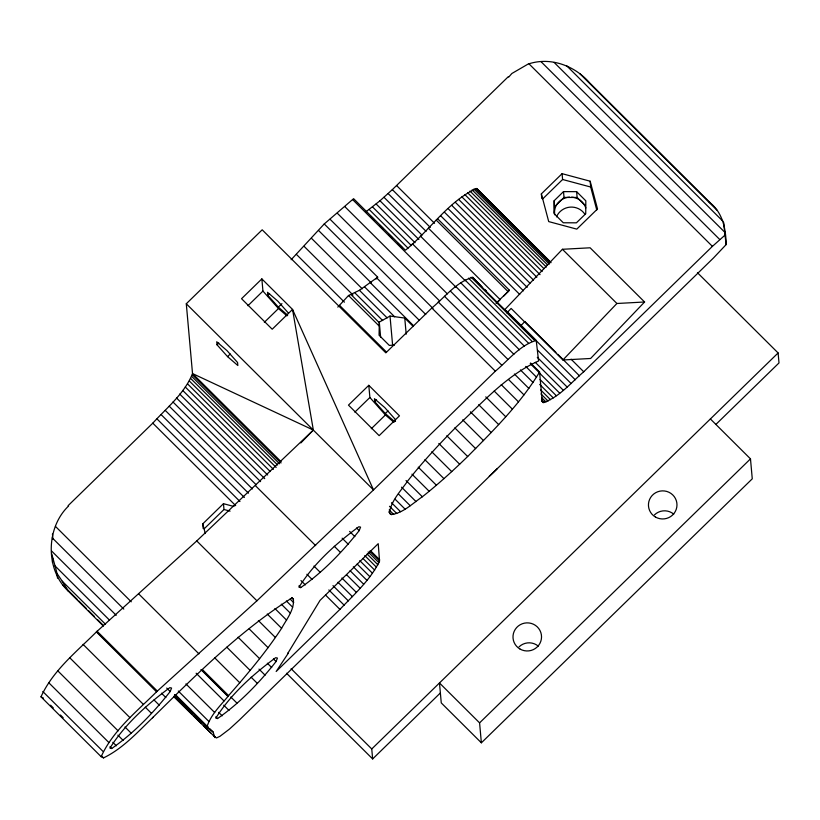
<?xml version="1.0" encoding="UTF-8"?>
<svg xmlns="http://www.w3.org/2000/svg" width="820" height="820" viewBox="0 0 820 820"><rect width="100%" height="100%" fill="white"/><g stroke="black" fill="none" stroke-linecap="round" stroke-linejoin="round"><path stroke-width="1.23" d="M413.28 326.524L404.752 318.047L390.012 316.059L379.281 322.116L379.076 335.216L389.305 345.404L394.358 345.117M554.176 200.705L554.095 213.61L563.299 222.773L576.409 222.825L585.736 213.733L585.818 200.828L576.614 191.665L563.504 191.613L554.176 200.705L554.638 214.737M103.412 626.091L68.111 590.974C45.131 569.387 45.971 527.578 68.542 506.053L68.132 505.643L152.786 423.151C166.88 407.694 184.715 393.364 192.526 373.571L186.294 303.759L262.185 229.805L385.83 352.846L431.843 308.002C444.696 297.353 456.299 281.926 472.73 277.303C493.148 299.156 515.134 319.226 536.229 340.484L538.596 360.984C506.247 375.242 482.037 403.337 456.32 426.851C439.356 443.958 422.935 461.67 407.991 480.592C401.154 490.555 391.622 500.036 389.459 512.315L390.053 513.873L391.478 514.591C403.471 512.869 412.675 503.326 422.361 496.766C438.218 484.241 453.152 470.588 467.666 456.514C493.599 430.233 520.423 403.84 539.58 372.003L530.519 362.983M52.716 558.236L52.449 562.52M379.537 561.054L378.225 543.67L320.046 600.373L287.646 653.612L288.476 652.925L276.166 671.498L339.921 609.373C354.158 594.346 370.476 579.966 379.537 561.054L369.594 551.163M200.951 669.581L227.888 696.385L228.585 695.606C247.394 674.122 265.895 652.218 281.608 628.315C286.467 619.325 294.349 610.131 293.416 599.328L292.176 597.811C240.055 630.631 196.113 674.88 152.51 717.797C137.401 732.383 122.692 748.639 103.545 757.895L101.147 756.686L41 696.826C52.767 670.719 76.455 651.828 96.401 631.933L196.759 540.933L313.342 430.059L292.535 309.427L261.857 278.902L241.541 298.705L272.209 329.23L292.535 309.427L373.5 489.929L256.916 600.793L156.548 691.793C136.612 711.688 112.914 730.579 101.147 756.686M174.558 694.878L207.778 727.934L208.321 727.381L206.999 726.715C210.812 714.774 220.303 705.702 228.155 696.252L202.12 670.34M170.181 691.526L171.585 688.052L169.832 687.642C147.2 704.308 124.927 724.234 109.952 748.106L111.694 748.516C133.967 732.988 153.401 712.846 170.181 691.526L166.696 688.052M276.043 661.545L277.437 658.081L275.694 657.671C253.052 674.337 230.779 694.263 215.803 718.135L217.556 718.545C239.829 703.006 259.263 682.875 276.043 661.545L273.419 658.942M359.18 530.612L360.574 527.137L358.832 526.737C336.2 543.404 313.916 563.33 298.952 587.202L300.694 587.612C322.967 572.073 342.401 551.942 359.18 530.612L356.567 528.008M291.141 259.725L324.238 223.962L353.594 198.676L405.387 250.223C429.506 230.738 447.751 201.689 476.369 188.498L550.722 262.164M376.083 279.036L377.702 277.17L324.238 223.962M366.099 211.673L379.988 200.787L392.339 189.625L508.338 76.649L508.748 77.059L511.834 73.513L528.039 64.103C550.199 56.518 574.635 65.579 589.59 82.769L709.894 202.489L709.269 202.171C722.625 212.154 725.966 228.913 726.13 244.596L713.451 258.003L239.378 720.011L229.477 729.082L219.985 736.298L216.47 737.959L213.436 735.54M337.809 307.111L348.52 295.518L359.426 290.29L377.702 277.17M503.705 296.071L509.415 290.218L437.572 218.725M504.546 309.868L562.428 249.29L590.113 247.794L644.582 301.996L590.605 358.483L562.92 359.98L511.126 308.433L506.832 312.922M520.587 326.001L524.923 321.46M562.92 359.98L616.896 303.492L644.582 301.996M300.868 442.933L313.342 430.059L192.526 373.571L281.127 461.742M496.653 303.144L500.2 299.638L428.358 228.134M173.614 696.549L215.229 737.334M247.927 305.716L262.943 291.079L261.857 278.902M217.003 344.769L216.736 341.776L227.017 350.642L237.574 362.512L237.841 365.505L227.56 356.628L217.003 344.769L218.796 343.016M287.697 315.198L278.349 307.131L267.802 295.261L269.585 293.519M227.56 356.628L230.246 354.014M278.349 307.131L281.936 303.636M264.337 322.321L278.472 308.545L286.99 315.895M203.155 528.531L202.745 523.877L223.46 503.685L233.987 506.504M541.364 193.879L562.089 173.676L590.164 181.21L597.514 208.926L576.788 229.128L548.713 221.595L541.364 193.879L541.784 198.532M204.159 528.818L223.983 509.497L223.46 503.685M542.789 198.819L562.602 179.498L562.089 173.676M368.795 385.318L348.469 405.121L379.147 435.645L399.463 415.842L368.795 385.318L369.881 397.495L385.41 414.961L393.928 422.3M554.699 206.527L564.027 197.435L577.136 197.476L585.5 205.81M354.855 412.122L369.881 397.495M394.635 421.613L385.287 413.546L374.73 401.677L376.564 399.893M496.008 303.297L509.415 290.218M385.287 413.546L388.034 410.871M371.276 428.737L385.41 414.961M536.229 340.484C519.798 345.107 508.185 360.534 495.341 371.183L373.5 489.929L186.294 303.759M539.58 372.003L542.204 401.4L543.281 402.61C559.424 397.136 571.038 382.622 583.727 371.767L712.406 246.369L725.269 234.889M440.381 692.941L372.649 758.941L371.757 748.967L778.108 352.959L697.451 272.701M715.85 424.473L779 362.932L778.108 352.959M750.484 458.872L752.268 478.818L481.371 742.817L479.587 722.871L750.484 458.872L710.386 418.958M152.51 717.797L153.381 717.049M562.602 179.498L590.677 187.022L596.755 209.93M223.983 509.497L230.082 511.137M41 696.826L43.398 698.035M207.778 727.934L213.077 731.973L214.912 737.641M486.157 290.659L485.737 290.26L486.342 291.284L484.62 289.562M579.935 73.8L716.916 210.115M566.743 65.825L723.086 221.41M554.135 62.443L724.972 232.439M541.108 61.746L719.755 239.522M529.043 63.898L712.406 246.369M562.428 249.29L616.896 303.492M476.369 188.498L550.948 262.718M550.097 262L477.035 188.836M475.313 188.559L549.892 262.779M473.888 189.01L549.369 264.122M472.115 189.85L547.596 264.962M469.993 191.07L546.376 267.074M467.574 192.659L543.947 268.663M464.858 194.596L542.133 271.492M461.885 196.861L540.062 274.649M458.687 199.424L536.864 277.221M455.305 202.273L533.482 280.071M451.769 205.359L529.945 283.156M448.12 208.659L527.188 287.348M444.389 212.134L523.467 290.823M440.637 215.742L519.706 294.431M436.24 220.119L508.082 291.623M396.593 185.546L434.559 223.327M571.079 359.18L583.727 371.767M392.339 189.625L430.305 227.417M525.241 321.881L555.97 352.467M557.784 354.26L579.484 375.857M388.126 193.561L426.092 231.342M482.016 286.979L472.73 277.303M575.261 379.783L506.094 310.503M471.11 277.232L534.599 340.413M468.538 278.164L532.036 341.345M383.996 197.292L421.962 235.084M537.684 350.232L571.13 383.524M465.083 280.071L528.582 343.262M420.363 236.037L465.268 280.727M379.988 200.787L418.866 239.471M537.295 357.325L567.122 387.019M460.84 282.92L524.339 346.101M376.154 204.006L415.033 242.689M535.265 362.348L563.299 390.238M455.899 286.631L519.398 349.812M412.357 243.735L456.361 287.523M530.222 363.588L539.283 372.608M372.536 206.917L411.414 245.6M538.883 372.454L559.681 393.139M369.174 209.479L408.053 248.163M540.042 379.516L556.308 395.711M450.395 291.11L513.884 354.291M525.702 366.417L536.577 377.241M370.619 216.172L374.238 219.77M379.66 225.172L383.278 228.77M388.7 234.161L392.319 237.759M397.741 243.161L402.261 247.66M539.683 384.406L553.244 397.905M352.62 199.588L447.382 293.888M540.667 389.92L550.486 399.699M520.413 369.912L533.102 382.54M444.45 296.256L507.939 359.437M540.954 393.969L548.098 401.082M541.62 397.587L546.079 402.036M541.794 399.873L544.47 402.538M541.497 400.826L543.281 402.61M514.386 374.012L528.88 388.444M344.83 206.619L439.602 300.919M438.218 301.934L501.707 365.115M508.574 379.547L523.98 394.881M337.297 213.2L432.96 308.402M431.843 308.002L495.341 371.183M501.225 384.652L518.435 401.79M330.081 219.268L425.744 314.47M494.204 391.058L512.326 409.098M376.728 277.949L419.02 320.026M318.56 230.481L371.122 282.787M485.768 396.87L505.704 416.714M370.394 282.777L413.577 325.755M364.603 286.908L394.615 316.766M311.508 238.333L362.255 288.835M478.706 404.721L498.642 424.565M359.426 290.29L387.183 317.914M354.916 292.894L382.673 320.517M304.087 246.328L353.03 295.026M470.383 411.814L491.231 432.55M351.124 294.688L379.26 322.69M348.52 295.518L379.086 325.94M296.399 254.374L344.431 302.17M462.695 419.86L483.533 440.606M339.582 305.388L386.456 352.036M454.813 427.876L475.651 448.622M446.818 435.779L467.666 456.514M438.813 443.466L459.651 464.212M431.781 451.779L451.717 471.613M424.904 459.712L443.928 478.644M418.261 467.195L436.394 485.225M411.958 474.155L429.178 491.293M406.043 480.54L422.361 496.766M401.523 487.172L416.027 501.594M398.458 494.009L410.236 505.725M395.086 499.195L405.059 509.117M391.488 502.701L400.549 511.711M389.5 506.288L396.757 513.505M389.192 509.958L393.723 514.468M388.762 511.885L391.478 514.591M370.63 550.804L379.67 559.804M192.403 374.832L280.993 462.992M349.617 531.411L354.845 536.618M191.829 376.513L279.517 463.782M368.118 551.942L378.963 562.735M190.814 378.594L277.601 464.96M367.104 554.023L377.958 564.816M189.379 381.054L276.166 467.42M364.767 555.581L376.513 567.276M187.534 383.862L273.419 469.327M362.911 558.399L374.668 570.095M342.145 538.176L348.244 544.255M185.289 386.999L270.272 471.561M359.775 560.634L372.434 573.221M182.686 390.422L267.668 474.985M357.171 564.047L369.83 576.644M334.273 546.264L340.372 552.342M179.744 394.082L264.727 478.654M353.328 566.815L366.888 580.314M176.495 397.966L260.575 481.627M350.078 570.699L363.639 584.188M172.979 402.005L256.158 484.774M346.563 574.738L360.123 588.237M255.502 485.747L315.659 545.607M169.238 406.177L252.406 488.945M341.909 578.008L356.372 592.399M479.587 722.871L439.489 682.968L441.262 702.914L481.371 742.817M165.291 410.42L248.47 493.189M337.973 582.251L352.436 596.642M313.957 566.066L320.056 572.145M161.212 414.694L244.38 497.463M332.981 585.624L348.356 600.916M157.03 418.948L239.973 501.502M328.84 589.928L344.164 605.18M306.885 574.256L312.123 579.453M152.786 423.151L235.688 505.643M325.499 595.023L339.921 609.373M300.96 580.55L305.317 584.885M298.952 585.87L300.694 587.612M291.623 597.544L293.416 599.328M290.126 599.072L293.714 602.639M286.385 600.988L292.668 607.251M281.311 604.166L290.29 613.104M274.915 608.532L286.59 620.145M196.759 540.933L256.916 600.793M267.248 614.026L281.608 628.315M258.361 620.545L275.417 637.519M291.11 668.7L371.757 748.967M249.198 628.909L268.058 647.667M286.559 673.261L372.649 758.941M267.351 663.216L271.707 667.552M238.056 637.222L259.602 658.665M258.997 669.11L265.106 675.188M226.802 647.175L250.141 670.401M251.135 677.207L257.234 683.275M214.625 657.742L239.768 682.752M138.805 594.008L198.952 653.868M230.809 697L236.918 703.078M202.55 669.704L228.585 695.606M55.432 526.368L131.251 601.808M196.134 673.21L223.973 700.905M223.747 705.19L228.975 710.397M52.275 537.899L123.799 609.086M218.694 712.354L222.179 715.829M185.935 683.921L214.666 712.508M51.742 551.143L116.214 615.307M215.814 716.813L217.556 718.545M51.66 553.695L55.073 565.964L109.408 620.033M178.288 691.024L208.813 721.405M55.073 565.964L57.093 573.569L62.248 581.216L105.524 624.266M209.489 728.396L213.077 731.973M176.003 695.216L208.321 727.381M174.68 694.56L206.999 726.715M62.576 584.814L77.059 599.225M78.863 601.029L86.11 608.235M88.826 610.931L94.259 616.343M97.877 619.941L103.31 625.352M180.256 701.92L182.071 703.724M173.932 696.231L191.89 714.097M193.684 715.891L200.869 723.035M203.555 725.72L210.74 732.865M161.489 693.197L165.855 697.533M97.037 631.216L157.194 691.075M96.862 631.543L157.02 691.393M96.401 631.933L156.548 691.793M154.016 699.952L159.254 705.159M83.066 644.366L143.213 704.226M145.273 707.178L151.382 713.246M69.823 657.824L129.97 717.684M124.958 726.981L131.067 733.049M57.964 671.006L118.121 730.866M117.895 735.161L123.123 740.368M112.832 742.325L116.327 745.8M48.657 682.619L108.814 742.479M109.952 746.784L111.694 748.516M42.814 691.516L102.971 751.376M50.584 705.179L53.269 707.865M60.454 715.009L63.15 717.695M101.752 756.112L103.545 757.895M288.363 313.014L277.816 301.145L267.525 292.279L267.802 295.261M262.943 291.079L278.472 308.545M62.248 581.216L68.111 590.974M202.745 523.877L205.297 533.523M726.13 244.596L724.542 230.973M723.773 222.743L724.398 229.764M590.164 181.21L590.677 187.022M576.614 191.665L577.136 197.476M563.504 191.613L564.027 197.435M404.752 318.047L406.197 334.201M390.012 316.059L392.616 345.22M395.486 421.418L395.301 419.43L384.754 407.56L374.463 398.694L374.73 401.677M379.281 322.116L380.654 337.42M57.093 573.569L57.502 578.161M52.449 534.005L52.9 538.996M654.462 514.888A14.278 14.053 -5.1 0 1 673.743 514.13M519.019 646.888A14.278 14.053 -5.1 0 1 538.289 646.129M556.462 216.859A16.174 15.928 -5.1 0 1 584.875 214.215M554.299 212.974A16.174 15.928 -5.1 0 1 569.531 197.138M571.632 197.148A16.174 15.928 -5.1 0 1 585.828 207.983M497.432 468.445A133.229 131.159 -5.1 0 1 489.294 476.164M520.044 649.061A14.278 14.053 -5.1 0 0 541.538 636.966A14.278 14.053 -5.1 0 0 520.208 624.717A14.278 14.053 -5.1 0 0 520.044 649.061M655.498 517.061A14.278 14.053 -5.1 0 0 676.982 504.966A14.278 14.053 -5.1 0 0 655.662 492.717A14.278 14.053 -5.1 0 0 655.498 517.061"/></g></svg>
